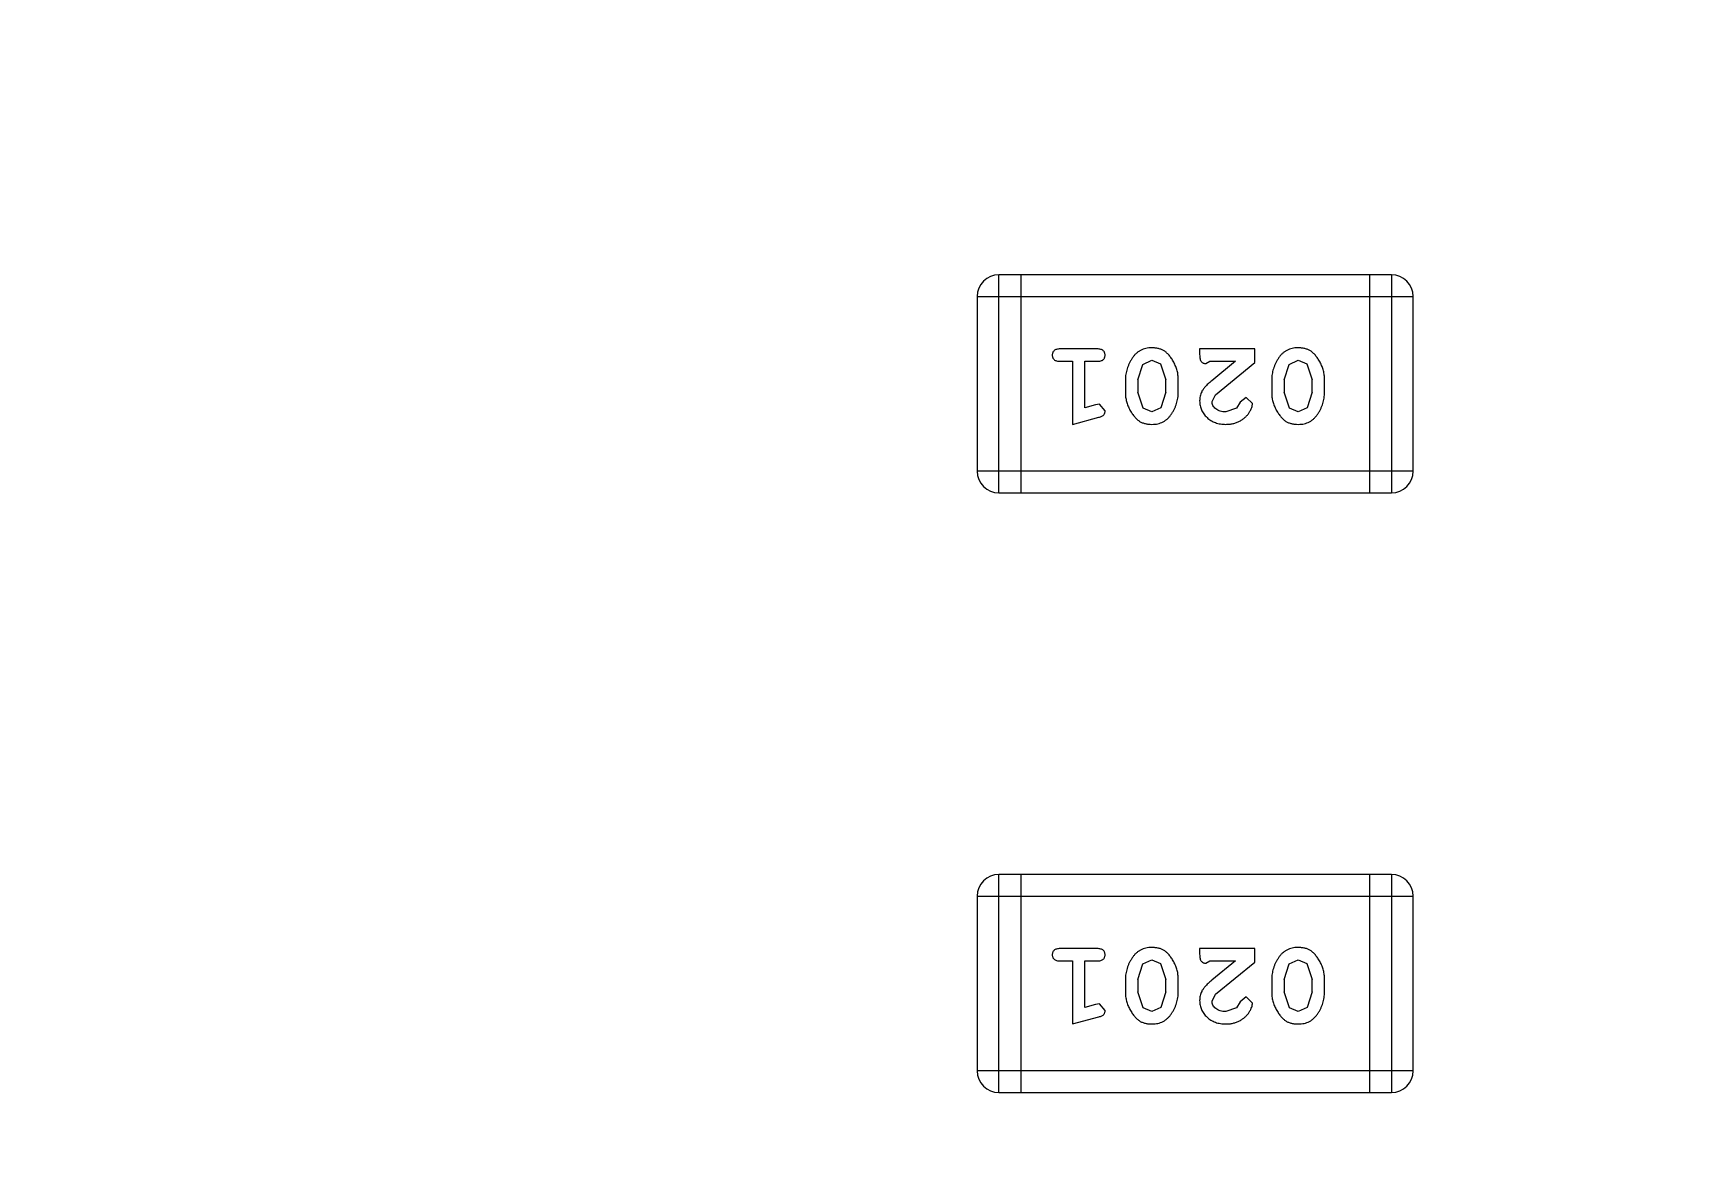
# Model space of a CAD drawing. Header units: inches. Extents: x 398 to 599, y 40 to 151.
# Drawn here: x 563.548 to 565.845, y 100.857 to 102.423 of the extents above; entities that cross this region are included whole.
import ezdxf

# ---------------------------------------------------------------- set-up
doc = ezdxf.new("R2010")
doc.units = ezdxf.units.IN
doc.header["$LTSCALE"] = 1.21
doc.header["$MEASUREMENT"] = 0
doc.layers.get('0').update_dxf_attribs({"linetype": 'CONTINUOUS'})

msp = doc.modelspace()

# ---------------------------------------------------------------- linework, layer by layer
at = {"color": 7, "linetype": 'Continuous'}
for p, q in [((564.8984, 101.7796), (564.8984, 102.0844)), ((565.447, 102.0844), (564.8984, 102.0844)), ((564.9289, 102.0844), (564.9289, 101.7796)), ((565.4165, 102.0844), (565.4165, 101.7796)), ((565.447, 102.0844), (565.447, 101.7796)), ((564.8679, 102.0539), (564.8679, 101.8101)), ((564.8679, 102.0539), (565.4775, 102.0539)), ((565.4775, 101.8101), (565.4775, 102.0539)), ((565.0358, 101.9808), (564.9839, 101.9808)), ((564.9839, 101.9635), (565.0012, 101.9635)), ((565.0012, 101.9635), (565.0012, 101.8754)), ((565.0185, 101.8985), (565.0185, 101.9635)), ((565.0185, 101.9635), (565.0358, 101.9635)), ((565.0997, 101.9593), (565.112, 101.9651)), ((565.112, 101.9651), (565.1241, 101.9598)), ((565.179, 101.9808), (565.179, 101.9729)), ((565.2561, 101.9808), (565.179, 101.9808)), ((565.1876, 101.9603), (565.1931, 101.9635)), ((565.1931, 101.9635), (565.2293, 101.9635)), ((565.2293, 101.9635), (565.1958, 101.9364)), ((565.2011, 101.9169), (565.2561, 101.9619)), ((565.2561, 101.9619), (565.2561, 101.9808)), ((565.3042, 101.9593), (565.3165, 101.9651)), ((565.3165, 101.9651), (565.3287, 101.9598)), ((565.0925, 101.9375), (565.0997, 101.9593)), ((565.1241, 101.9598), (565.1318, 101.9375)), ((565.297, 101.9375), (565.3042, 101.9593)), ((565.3287, 101.9598), (565.3363, 101.9375)), ((565.0752, 101.9378), (565.0752, 101.92)), ((565.0925, 101.9375), (565.0925, 101.9203)), ((565.1, 101.898), (565.0925, 101.9203)), ((565.1318, 101.9203), (565.1245, 101.8985)), ((565.1318, 101.9203), (565.1318, 101.9375)), ((565.1491, 101.92), (565.1491, 101.9378)), ((565.1963, 101.9072), (565.2011, 101.9169)), ((565.2797, 101.9378), (565.2797, 101.92)), ((565.297, 101.9375), (565.297, 101.9203)), ((565.3045, 101.898), (565.297, 101.9203)), ((565.3363, 101.9203), (565.3291, 101.8985)), ((565.3363, 101.9203), (565.3363, 101.9375)), ((565.3536, 101.92), (565.3536, 101.9378)), ((565.0335, 101.9027), (565.0185, 101.8985)), ((565.039, 101.9037), (565.0335, 101.9027)), ((565.0468, 101.8944), (565.039, 101.9037)), ((565.1122, 101.8927), (565.1, 101.898)), ((565.1245, 101.8985), (565.1122, 101.8927)), ((565.2307, 101.8981), (565.2158, 101.8927)), ((565.2356, 101.9066), (565.2307, 101.8981)), ((565.2441, 101.9131), (565.2356, 101.9066)), ((565.2529, 101.9047), (565.2441, 101.9131)), ((565.3167, 101.8927), (565.3045, 101.898)), ((565.3291, 101.8985), (565.3167, 101.8927)), ((565.0012, 101.8754), (565.0378, 101.8853)), ((565.4775, 101.8101), (564.8679, 101.8101)), ((564.8984, 101.7796), (565.447, 101.7796)), ((564.8984, 100.9414), (564.8984, 101.2462)), ((565.447, 101.2462), (564.8984, 101.2462)), ((564.9289, 101.2462), (564.9289, 100.9414)), ((565.4165, 101.2462), (565.4165, 100.9414)), ((565.447, 101.2462), (565.447, 100.9414)), ((564.8679, 101.2157), (564.8679, 100.9719)), ((564.8679, 101.2157), (565.4775, 101.2157)), ((565.4775, 100.9719), (565.4775, 101.2157)), ((565.0358, 101.1426), (564.9839, 101.1426)), ((565.179, 101.1426), (565.179, 101.1347)), ((565.2561, 101.1426), (565.179, 101.1426)), ((565.2561, 101.1237), (565.2561, 101.1426)), ((564.9839, 101.1253), (565.0012, 101.1253)), ((565.0012, 101.1253), (565.0012, 101.0372)), ((565.0185, 101.0603), (565.0185, 101.1253)), ((565.0185, 101.1253), (565.0358, 101.1253)), ((565.0925, 101.0993), (565.0997, 101.1211)), ((565.0997, 101.1211), (565.112, 101.1269)), ((565.112, 101.1269), (565.1241, 101.1216)), ((565.1241, 101.1216), (565.1318, 101.0993)), ((565.1876, 101.1221), (565.1931, 101.1253)), ((565.1931, 101.1253), (565.2293, 101.1253)), ((565.2293, 101.1253), (565.1958, 101.0983)), ((565.2011, 101.0787), (565.2561, 101.1237)), ((565.297, 101.0993), (565.3042, 101.1211)), ((565.3042, 101.1211), (565.3165, 101.1269)), ((565.3165, 101.1269), (565.3287, 101.1216)), ((565.3287, 101.1216), (565.3363, 101.0993)), ((565.0752, 101.0996), (565.0752, 101.0818)), ((565.0925, 101.0993), (565.0925, 101.0821)), ((565.1318, 101.0821), (565.1318, 101.0993)), ((565.1491, 101.0818), (565.1491, 101.0996)), ((565.2797, 101.0996), (565.2797, 101.0818)), ((565.297, 101.0993), (565.297, 101.0821)), ((565.3363, 101.0821), (565.3363, 101.0993)), ((565.3536, 101.0818), (565.3536, 101.0996)), ((565.1, 101.0598), (565.0925, 101.0821)), ((565.1318, 101.0821), (565.1245, 101.0603)), ((565.1963, 101.069), (565.2011, 101.0787)), ((565.2356, 101.0684), (565.2307, 101.0599)), ((565.2441, 101.075), (565.2356, 101.0684)), ((565.2529, 101.0665), (565.2441, 101.075)), ((565.3045, 101.0598), (565.297, 101.0821)), ((565.3363, 101.0821), (565.3291, 101.0603)), ((565.0012, 101.0372), (565.0378, 101.0471)), ((565.0335, 101.0645), (565.0185, 101.0603)), ((565.039, 101.0655), (565.0335, 101.0645)), ((565.0468, 101.0562), (565.039, 101.0655)), ((565.1122, 101.0545), (565.1, 101.0598)), ((565.1245, 101.0603), (565.1122, 101.0545)), ((565.2307, 101.0599), (565.2158, 101.0545)), ((565.3167, 101.0545), (565.3045, 101.0598)), ((565.3291, 101.0603), (565.3167, 101.0545)), ((565.4775, 100.9719), (564.8679, 100.9719)), ((564.8984, 100.9414), (565.447, 100.9414))]:
    msp.add_line(p, q, dxfattribs=at)
for centre, radius, start, end in [((553.751, 92.925), 23, 281.22586, 258.77532), ((553.751, 92.925), 22.75, 294.44334, 241.13427), ((564.8984, 102.0539), 0.0305, 90, 180), ((565.447, 102.0539), 0.0305, 0, 90), ((564.8984, 101.8101), 0.0305, 180, 270), ((565.447, 101.8101), 0.0305, 270, 0), ((564.8984, 101.2157), 0.0305, 90, 180), ((565.447, 101.2157), 0.0305, 0, 90), ((564.8984, 100.9719), 0.0305, 180, 270), ((565.447, 100.9719), 0.0305, 270, 0)]:
    msp.add_arc(centre, radius, start, end, dxfattribs=at)
for points, knots in [([(564.9839, 101.9808), (564.983, 101.9808), (564.9813, 101.9807), (564.979, 101.9803), (564.9771, 101.9795), (564.9755, 101.9785), (564.9743, 101.9771), (564.9735, 101.9756), (564.973, 101.9739), (564.9729, 101.9728), (564.9729, 101.9721)], [0, 0, 0, 0, 0.169012, 0.317488, 0.445429, 0.560977, 0.67065, 0.776666, 0.88492, 1, 1, 1, 1]), ([(564.9729, 101.9721), (564.9729, 101.9715), (564.973, 101.9703), (564.9735, 101.9687), (564.9743, 101.9672), (564.9755, 101.9658), (564.9771, 101.9648), (564.979, 101.964), (564.9813, 101.9636), (564.983, 101.9635), (564.9839, 101.9635)], [0, 0, 0, 0, 0.11517, 0.223509, 0.328254, 0.438012, 0.553651, 0.682263, 0.830856, 1, 1, 1, 1]), ([(565.0468, 101.9721), (565.0468, 101.9728), (565.0467, 101.9739), (565.0462, 101.9756), (565.0454, 101.9771), (565.0443, 101.9785), (565.0427, 101.9795), (565.0407, 101.9803), (565.0384, 101.9807), (565.0367, 101.9808), (565.0358, 101.9808)], [0, 0, 0, 0, 0.115051, 0.223278, 0.329269, 0.437893, 0.554681, 0.682591, 0.83103, 1, 1, 1, 1]), ([(565.0358, 101.9635), (565.0367, 101.9635), (565.0384, 101.9636), (565.0407, 101.964), (565.0427, 101.9648), (565.0443, 101.9658), (565.0454, 101.9672), (565.0462, 101.9687), (565.0467, 101.9703), (565.0468, 101.9715), (565.0468, 101.9721)], [0, 0, 0, 0, 0.169102, 0.317658, 0.446239, 0.563118, 0.671828, 0.776546, 0.884858, 1, 1, 1, 1]), ([(565.1121, 101.9824), (565.1106, 101.9823), (565.1078, 101.9823), (565.1037, 101.9815), (565.0999, 101.9804), (565.0963, 101.9788), (565.093, 101.9768), (565.0899, 101.9743), (565.0871, 101.9713), (565.0847, 101.968), (565.0825, 101.9644), (565.0805, 101.9607), (565.0789, 101.957), (565.0775, 101.9532), (565.0765, 101.9494), (565.0757, 101.9456), (565.0752, 101.9417), (565.0752, 101.9391), (565.0752, 101.9378)], [0, 0, 0, 0, 0.067217, 0.131051, 0.19272, 0.252824, 0.312745, 0.373449, 0.436041, 0.501494, 0.567761, 0.632087, 0.695096, 0.757109, 0.817993, 0.878657, 0.939311, 1, 1, 1, 1]), ([(565.1491, 101.9378), (565.1491, 101.9388), (565.149, 101.941), (565.1487, 101.9441), (565.1483, 101.9473), (565.1476, 101.9504), (565.1467, 101.9534), (565.1455, 101.9564), (565.1443, 101.9594), (565.1428, 101.9622), (565.1412, 101.965), (565.1396, 101.9675), (565.138, 101.9698), (565.1363, 101.9719), (565.1346, 101.9738), (565.1329, 101.9755), (565.1312, 101.9769), (565.1288, 101.9785), (565.1256, 101.9801), (565.1214, 101.9814), (565.1169, 101.9822), (565.1137, 101.9823), (565.1121, 101.9824)], [0, 0, 0, 0, 0.049886, 0.09882, 0.148132, 0.19689, 0.246038, 0.295176, 0.345305, 0.395692, 0.445312, 0.491875, 0.535813, 0.577009, 0.616081, 0.652689, 0.687585, 0.720206, 0.785062, 0.85223, 0.923759, 1, 1, 1, 1]), ([(565.179, 101.9729), (565.179, 101.9719), (565.1791, 101.9699), (565.1795, 101.9672), (565.1802, 101.9649), (565.1812, 101.9632), (565.1825, 101.9619), (565.1841, 101.961), (565.1858, 101.9604), (565.187, 101.9604), (565.1876, 101.9603)], [0, 0, 0, 0, 0.1844, 0.34094, 0.473574, 0.586824, 0.690029, 0.789175, 0.890445, 1, 1, 1, 1]), ([(565.3166, 101.9824), (565.3151, 101.9823), (565.3123, 101.9823), (565.3082, 101.9815), (565.3044, 101.9804), (565.3008, 101.9788), (565.2975, 101.9768), (565.2944, 101.9743), (565.2916, 101.9713), (565.2892, 101.968), (565.287, 101.9644), (565.285, 101.9607), (565.2834, 101.957), (565.282, 101.9532), (565.281, 101.9494), (565.2802, 101.9456), (565.2798, 101.9417), (565.2797, 101.9391), (565.2797, 101.9378)], [0, 0, 0, 0, 0.067217, 0.131051, 0.19272, 0.252824, 0.312745, 0.373449, 0.436041, 0.501494, 0.567761, 0.632087, 0.695096, 0.757109, 0.817993, 0.878657, 0.939311, 1, 1, 1, 1]), ([(565.3536, 101.9378), (565.3536, 101.9388), (565.3536, 101.941), (565.3532, 101.9441), (565.3528, 101.9473), (565.3521, 101.9504), (565.3512, 101.9534), (565.3501, 101.9564), (565.3488, 101.9594), (565.3473, 101.9622), (565.3457, 101.965), (565.3441, 101.9675), (565.3425, 101.9698), (565.3408, 101.9719), (565.3391, 101.9738), (565.3374, 101.9755), (565.3357, 101.9769), (565.3333, 101.9785), (565.3302, 101.9801), (565.326, 101.9814), (565.3214, 101.9822), (565.3182, 101.9823), (565.3166, 101.9824)], [0, 0, 0, 0, 0.049886, 0.09882, 0.148132, 0.19689, 0.246038, 0.295176, 0.345305, 0.395692, 0.445312, 0.491875, 0.535813, 0.577009, 0.616081, 0.652689, 0.687585, 0.720206, 0.785062, 0.85223, 0.923759, 1, 1, 1, 1]), ([(565.0752, 101.92), (565.0752, 101.9189), (565.0752, 101.9168), (565.0755, 101.9136), (565.076, 101.9105), (565.0767, 101.9074), (565.0776, 101.9043), (565.0788, 101.9013), (565.08, 101.8983), (565.0815, 101.8954), (565.0831, 101.8927), (565.0848, 101.8902), (565.0864, 101.8878), (565.0881, 101.8857), (565.0898, 101.8839), (565.0915, 101.8822), (565.0933, 101.8808), (565.0956, 101.8792), (565.0988, 101.8776), (565.103, 101.8763), (565.1075, 101.8755), (565.1107, 101.8754), (565.1123, 101.8754)], [0, 0, 0, 0, 0.049855, 0.099516, 0.148482, 0.19758, 0.246804, 0.296268, 0.346517, 0.397047, 0.446826, 0.49336, 0.537801, 0.579207, 0.617974, 0.654833, 0.689171, 0.722088, 0.786392, 0.853518, 0.924186, 1, 1, 1, 1]), ([(565.1123, 101.8754), (565.1137, 101.8754), (565.1165, 101.8755), (565.1206, 101.8762), (565.1245, 101.8773), (565.128, 101.8789), (565.1313, 101.881), (565.1344, 101.8835), (565.1372, 101.8865), (565.1396, 101.8899), (565.1418, 101.8934), (565.1438, 101.8971), (565.1454, 101.9008), (565.1468, 101.9046), (565.1478, 101.9084), (565.1486, 101.9122), (565.149, 101.9161), (565.1491, 101.9187), (565.1491, 101.92)], [0, 0, 0, 0, 0.06692, 0.130834, 0.19258, 0.252759, 0.312631, 0.373411, 0.436359, 0.501894, 0.568244, 0.632472, 0.69556, 0.757163, 0.818592, 0.878885, 0.939235, 1, 1, 1, 1]), ([(565.1958, 101.9364), (565.1949, 101.9357), (565.1932, 101.9342), (565.1908, 101.932), (565.1887, 101.9299), (565.1868, 101.9279), (565.1852, 101.926), (565.1839, 101.9242), (565.1827, 101.9226), (565.1816, 101.9205), (565.1806, 101.918), (565.1796, 101.9148), (565.1791, 101.9115), (565.179, 101.9093), (565.179, 101.9082)], [0, 0, 0, 0, 0.103002, 0.197728, 0.285279, 0.365235, 0.437224, 0.502446, 0.560545, 0.611446, 0.707576, 0.80349, 0.900532, 1, 1, 1, 1]), ([(565.2797, 101.92), (565.2797, 101.9189), (565.2797, 101.9168), (565.28, 101.9136), (565.2806, 101.9105), (565.2812, 101.9074), (565.2821, 101.9043), (565.2833, 101.9013), (565.2846, 101.8983), (565.2861, 101.8954), (565.2877, 101.8927), (565.2893, 101.8902), (565.2909, 101.8878), (565.2926, 101.8857), (565.2943, 101.8839), (565.296, 101.8822), (565.2978, 101.8808), (565.3001, 101.8792), (565.3033, 101.8776), (565.3075, 101.8763), (565.312, 101.8755), (565.3152, 101.8754), (565.3168, 101.8754)], [0, 0, 0, 0, 0.049855, 0.099516, 0.148482, 0.19758, 0.246804, 0.296268, 0.346517, 0.397047, 0.446826, 0.49336, 0.537801, 0.579207, 0.617974, 0.654833, 0.689171, 0.722088, 0.786392, 0.853518, 0.924186, 1, 1, 1, 1]), ([(565.3168, 101.8754), (565.3182, 101.8754), (565.3211, 101.8755), (565.3251, 101.8762), (565.329, 101.8773), (565.3326, 101.8789), (565.3359, 101.881), (565.3389, 101.8835), (565.3417, 101.8865), (565.3442, 101.8899), (565.3464, 101.8934), (565.3483, 101.8971), (565.3499, 101.9008), (565.3513, 101.9046), (565.3523, 101.9084), (565.3531, 101.9122), (565.3535, 101.9161), (565.3536, 101.9187), (565.3536, 101.92)], [0, 0, 0, 0, 0.06692, 0.130834, 0.19258, 0.252759, 0.312631, 0.373411, 0.436359, 0.501894, 0.568244, 0.632472, 0.69556, 0.757163, 0.818592, 0.878885, 0.939235, 1, 1, 1, 1]), ([(565.0378, 101.8853), (565.0386, 101.8855), (565.0402, 101.886), (565.0423, 101.8868), (565.0439, 101.8878), (565.0451, 101.8888), (565.0459, 101.89), (565.0464, 101.8913), (565.0468, 101.8928), (565.0468, 101.8939), (565.0468, 101.8944)], [0, 0, 0, 0, 0.187321, 0.344927, 0.475328, 0.579604, 0.674244, 0.773631, 0.882025, 1, 1, 1, 1]), ([(565.179, 101.9082), (565.179, 101.907), (565.1791, 101.9048), (565.1796, 101.9016), (565.1804, 101.8985), (565.1815, 101.8955), (565.183, 101.8927), (565.1848, 101.89), (565.1869, 101.8874), (565.1893, 101.8849), (565.1919, 101.8827), (565.1948, 101.8807), (565.1978, 101.8791), (565.201, 101.8777), (565.2044, 101.8767), (565.208, 101.8759), (565.2118, 101.8755), (565.2144, 101.8754), (565.2157, 101.8754)], [0, 0, 0, 0, 0.060981, 0.120256, 0.178148, 0.236115, 0.293993, 0.352864, 0.413358, 0.476056, 0.539296, 0.602396, 0.665116, 0.728325, 0.792919, 0.859317, 0.928302, 1, 1, 1, 1]), ([(565.2158, 101.8927), (565.2144, 101.8927), (565.2117, 101.8928), (565.2079, 101.8937), (565.2045, 101.895), (565.2016, 101.897), (565.1993, 101.8992), (565.1975, 101.9017), (565.1965, 101.9044), (565.1964, 101.9063), (565.1963, 101.9072)], [0, 0, 0, 0, 0.156344, 0.299348, 0.4327, 0.561, 0.682299, 0.791883, 0.89611, 1, 1, 1, 1]), ([(565.2157, 101.8754), (565.2174, 101.8755), (565.2207, 101.8756), (565.2257, 101.8764), (565.2304, 101.8779), (565.2349, 101.8798), (565.239, 101.8823), (565.2427, 101.8851), (565.2458, 101.8884), (565.2483, 101.892), (565.2503, 101.8955), (565.2518, 101.8988), (565.2527, 101.9019), (565.2529, 101.9038), (565.2529, 101.9047)], [0, 0, 0, 0, 0.098286, 0.193983, 0.289056, 0.384352, 0.477435, 0.566197, 0.652355, 0.737986, 0.818188, 0.887401, 0.94802, 1, 1, 1, 1]), ([(564.9839, 101.1426), (564.983, 101.1426), (564.9813, 101.1425), (564.979, 101.1421), (564.9771, 101.1414), (564.9755, 101.1403), (564.9743, 101.1389), (564.9735, 101.1374), (564.973, 101.1357), (564.9729, 101.1346), (564.9729, 101.1339)], [0, 0, 0, 0, 0.169012, 0.317488, 0.445429, 0.560977, 0.67065, 0.776666, 0.88492, 1, 1, 1, 1]), ([(565.0468, 101.1339), (565.0468, 101.1346), (565.0467, 101.1357), (565.0462, 101.1374), (565.0454, 101.1389), (565.0443, 101.1403), (565.0427, 101.1413), (565.0407, 101.1421), (565.0384, 101.1425), (565.0367, 101.1426), (565.0358, 101.1426)], [0, 0, 0, 0, 0.115051, 0.223278, 0.329269, 0.437893, 0.554681, 0.682591, 0.83103, 1, 1, 1, 1]), ([(565.1121, 101.1442), (565.1106, 101.1441), (565.1078, 101.1441), (565.1037, 101.1433), (565.0999, 101.1422), (565.0963, 101.1406), (565.093, 101.1386), (565.0899, 101.1361), (565.0871, 101.1331), (565.0847, 101.1298), (565.0825, 101.1262), (565.0805, 101.1225), (565.0789, 101.1188), (565.0775, 101.115), (565.0765, 101.1112), (565.0757, 101.1074), (565.0752, 101.1035), (565.0752, 101.1009), (565.0752, 101.0996)], [0, 0, 0, 0, 0.067217, 0.131051, 0.19272, 0.252824, 0.312745, 0.373449, 0.436041, 0.501494, 0.567761, 0.632087, 0.695096, 0.757109, 0.817993, 0.878657, 0.939311, 1, 1, 1, 1]), ([(565.1491, 101.0996), (565.1491, 101.1006), (565.149, 101.1028), (565.1487, 101.1059), (565.1483, 101.1091), (565.1476, 101.1122), (565.1467, 101.1152), (565.1455, 101.1182), (565.1443, 101.1212), (565.1428, 101.124), (565.1412, 101.1268), (565.1396, 101.1293), (565.138, 101.1316), (565.1363, 101.1337), (565.1346, 101.1356), (565.1329, 101.1373), (565.1312, 101.1387), (565.1288, 101.1403), (565.1256, 101.1419), (565.1214, 101.1432), (565.1169, 101.144), (565.1137, 101.1441), (565.1121, 101.1442)], [0, 0, 0, 0, 0.049886, 0.09882, 0.148132, 0.19689, 0.246038, 0.295176, 0.345305, 0.395692, 0.445312, 0.491875, 0.535813, 0.577009, 0.616081, 0.652689, 0.687585, 0.720206, 0.785062, 0.85223, 0.923759, 1, 1, 1, 1]), ([(565.3166, 101.1442), (565.3151, 101.1441), (565.3123, 101.1441), (565.3082, 101.1433), (565.3044, 101.1422), (565.3008, 101.1406), (565.2975, 101.1386), (565.2944, 101.1361), (565.2916, 101.1331), (565.2892, 101.1298), (565.287, 101.1262), (565.285, 101.1225), (565.2834, 101.1188), (565.282, 101.115), (565.281, 101.1112), (565.2802, 101.1074), (565.2798, 101.1035), (565.2797, 101.1009), (565.2797, 101.0996)], [0, 0, 0, 0, 0.067217, 0.131051, 0.19272, 0.252824, 0.312745, 0.373449, 0.436041, 0.501494, 0.567761, 0.632087, 0.695096, 0.757109, 0.817993, 0.878657, 0.939311, 1, 1, 1, 1]), ([(565.3536, 101.0996), (565.3536, 101.1006), (565.3536, 101.1028), (565.3532, 101.1059), (565.3528, 101.1091), (565.3521, 101.1122), (565.3512, 101.1152), (565.3501, 101.1182), (565.3488, 101.1212), (565.3473, 101.124), (565.3457, 101.1268), (565.3441, 101.1293), (565.3425, 101.1316), (565.3408, 101.1337), (565.3391, 101.1356), (565.3374, 101.1373), (565.3357, 101.1387), (565.3333, 101.1403), (565.3302, 101.1419), (565.326, 101.1432), (565.3214, 101.144), (565.3182, 101.1441), (565.3166, 101.1442)], [0, 0, 0, 0, 0.049886, 0.09882, 0.148132, 0.19689, 0.246038, 0.295176, 0.345305, 0.395692, 0.445312, 0.491875, 0.535813, 0.577009, 0.616081, 0.652689, 0.687585, 0.720206, 0.785062, 0.85223, 0.923759, 1, 1, 1, 1]), ([(564.9729, 101.1339), (564.9729, 101.1333), (564.973, 101.1322), (564.9735, 101.1305), (564.9743, 101.129), (564.9755, 101.1277), (564.9771, 101.1266), (564.979, 101.1258), (564.9813, 101.1254), (564.983, 101.1253), (564.9839, 101.1253)], [0, 0, 0, 0, 0.11517, 0.223509, 0.328254, 0.438012, 0.553651, 0.682263, 0.830856, 1, 1, 1, 1]), ([(565.0358, 101.1253), (565.0367, 101.1253), (565.0384, 101.1254), (565.0407, 101.1258), (565.0427, 101.1266), (565.0443, 101.1276), (565.0454, 101.129), (565.0462, 101.1305), (565.0467, 101.1322), (565.0468, 101.1333), (565.0468, 101.1339)], [0, 0, 0, 0, 0.169102, 0.317658, 0.446239, 0.563118, 0.671828, 0.776546, 0.884858, 1, 1, 1, 1]), ([(565.179, 101.1347), (565.179, 101.1337), (565.1791, 101.1317), (565.1795, 101.129), (565.1802, 101.1267), (565.1812, 101.125), (565.1825, 101.1237), (565.1841, 101.1228), (565.1858, 101.1222), (565.187, 101.1222), (565.1876, 101.1221)], [0, 0, 0, 0, 0.1844, 0.34094, 0.473574, 0.586824, 0.690029, 0.789175, 0.890445, 1, 1, 1, 1]), ([(565.1958, 101.0983), (565.1949, 101.0975), (565.1932, 101.096), (565.1908, 101.0938), (565.1887, 101.0917), (565.1868, 101.0897), (565.1852, 101.0878), (565.1839, 101.086), (565.1827, 101.0844), (565.1816, 101.0823), (565.1806, 101.0798), (565.1796, 101.0766), (565.1791, 101.0733), (565.179, 101.0711), (565.179, 101.07)], [0, 0, 0, 0, 0.103002, 0.197728, 0.285279, 0.365235, 0.437224, 0.502446, 0.560545, 0.611446, 0.707576, 0.80349, 0.900532, 1, 1, 1, 1]), ([(565.0752, 101.0818), (565.0752, 101.0807), (565.0752, 101.0786), (565.0755, 101.0754), (565.076, 101.0723), (565.0767, 101.0692), (565.0776, 101.0661), (565.0788, 101.0631), (565.08, 101.0601), (565.0815, 101.0573), (565.0831, 101.0545), (565.0848, 101.052), (565.0864, 101.0496), (565.0881, 101.0475), (565.0898, 101.0457), (565.0915, 101.044), (565.0933, 101.0426), (565.0956, 101.041), (565.0988, 101.0394), (565.103, 101.0381), (565.1075, 101.0373), (565.1107, 101.0372), (565.1123, 101.0372)], [0, 0, 0, 0, 0.049855, 0.099516, 0.148482, 0.19758, 0.246804, 0.296268, 0.346517, 0.397047, 0.446826, 0.49336, 0.537801, 0.579207, 0.617974, 0.654833, 0.689171, 0.722088, 0.786392, 0.853518, 0.924186, 1, 1, 1, 1]), ([(565.1123, 101.0372), (565.1137, 101.0372), (565.1165, 101.0373), (565.1206, 101.038), (565.1245, 101.0391), (565.128, 101.0407), (565.1313, 101.0428), (565.1344, 101.0453), (565.1372, 101.0483), (565.1396, 101.0517), (565.1418, 101.0552), (565.1438, 101.0589), (565.1454, 101.0626), (565.1468, 101.0664), (565.1478, 101.0702), (565.1486, 101.074), (565.149, 101.0779), (565.1491, 101.0805), (565.1491, 101.0818)], [0, 0, 0, 0, 0.06692, 0.130834, 0.19258, 0.252759, 0.312631, 0.373411, 0.436359, 0.501894, 0.568244, 0.632472, 0.69556, 0.757163, 0.818592, 0.878885, 0.939235, 1, 1, 1, 1]), ([(565.179, 101.07), (565.179, 101.0688), (565.1791, 101.0666), (565.1796, 101.0634), (565.1804, 101.0603), (565.1815, 101.0573), (565.183, 101.0545), (565.1848, 101.0518), (565.1869, 101.0492), (565.1893, 101.0467), (565.1919, 101.0445), (565.1948, 101.0425), (565.1978, 101.0409), (565.201, 101.0395), (565.2044, 101.0385), (565.208, 101.0377), (565.2118, 101.0373), (565.2144, 101.0372), (565.2157, 101.0372)], [0, 0, 0, 0, 0.060981, 0.120256, 0.178148, 0.236115, 0.293993, 0.352864, 0.413358, 0.476056, 0.539296, 0.602396, 0.665116, 0.728325, 0.792919, 0.859317, 0.928302, 1, 1, 1, 1]), ([(565.2158, 101.0545), (565.2144, 101.0545), (565.2117, 101.0546), (565.2079, 101.0555), (565.2045, 101.0569), (565.2016, 101.0588), (565.1993, 101.061), (565.1975, 101.0635), (565.1965, 101.0662), (565.1964, 101.0681), (565.1963, 101.069)], [0, 0, 0, 0, 0.156344, 0.299348, 0.4327, 0.561, 0.682299, 0.791883, 0.89611, 1, 1, 1, 1]), ([(565.2157, 101.0372), (565.2174, 101.0373), (565.2207, 101.0374), (565.2257, 101.0382), (565.2304, 101.0397), (565.2349, 101.0416), (565.239, 101.0441), (565.2427, 101.0469), (565.2458, 101.0502), (565.2483, 101.0538), (565.2503, 101.0573), (565.2518, 101.0607), (565.2527, 101.0637), (565.2529, 101.0656), (565.2529, 101.0665)], [0, 0, 0, 0, 0.098286, 0.193983, 0.289056, 0.384352, 0.477435, 0.566197, 0.652355, 0.737986, 0.818188, 0.887401, 0.94802, 1, 1, 1, 1]), ([(565.2797, 101.0818), (565.2797, 101.0807), (565.2797, 101.0786), (565.28, 101.0754), (565.2806, 101.0723), (565.2812, 101.0692), (565.2821, 101.0661), (565.2833, 101.0631), (565.2846, 101.0601), (565.2861, 101.0573), (565.2877, 101.0545), (565.2893, 101.052), (565.2909, 101.0496), (565.2926, 101.0475), (565.2943, 101.0457), (565.296, 101.044), (565.2978, 101.0426), (565.3001, 101.041), (565.3033, 101.0394), (565.3075, 101.0381), (565.312, 101.0373), (565.3152, 101.0372), (565.3168, 101.0372)], [0, 0, 0, 0, 0.049855, 0.099516, 0.148482, 0.19758, 0.246804, 0.296268, 0.346517, 0.397047, 0.446826, 0.49336, 0.537801, 0.579207, 0.617974, 0.654833, 0.689171, 0.722088, 0.786392, 0.853518, 0.924186, 1, 1, 1, 1]), ([(565.3168, 101.0372), (565.3182, 101.0372), (565.3211, 101.0373), (565.3251, 101.038), (565.329, 101.0391), (565.3326, 101.0407), (565.3359, 101.0428), (565.3389, 101.0453), (565.3417, 101.0483), (565.3442, 101.0517), (565.3464, 101.0552), (565.3483, 101.0589), (565.3499, 101.0626), (565.3513, 101.0664), (565.3523, 101.0702), (565.3531, 101.074), (565.3535, 101.0779), (565.3536, 101.0805), (565.3536, 101.0818)], [0, 0, 0, 0, 0.06692, 0.130834, 0.19258, 0.252759, 0.312631, 0.373411, 0.436359, 0.501894, 0.568244, 0.632472, 0.69556, 0.757163, 0.818592, 0.878885, 0.939235, 1, 1, 1, 1]), ([(565.0378, 101.0471), (565.0386, 101.0473), (565.0402, 101.0478), (565.0423, 101.0487), (565.0439, 101.0496), (565.0451, 101.0506), (565.0459, 101.0518), (565.0464, 101.0531), (565.0468, 101.0546), (565.0468, 101.0557), (565.0468, 101.0562)], [0, 0, 0, 0, 0.187321, 0.344927, 0.475328, 0.579604, 0.674244, 0.773631, 0.882025, 1, 1, 1, 1])]:
    msp.add_open_spline(points, degree=3, knots=knots, dxfattribs=at)

doc.saveas('drawing.dxf')
